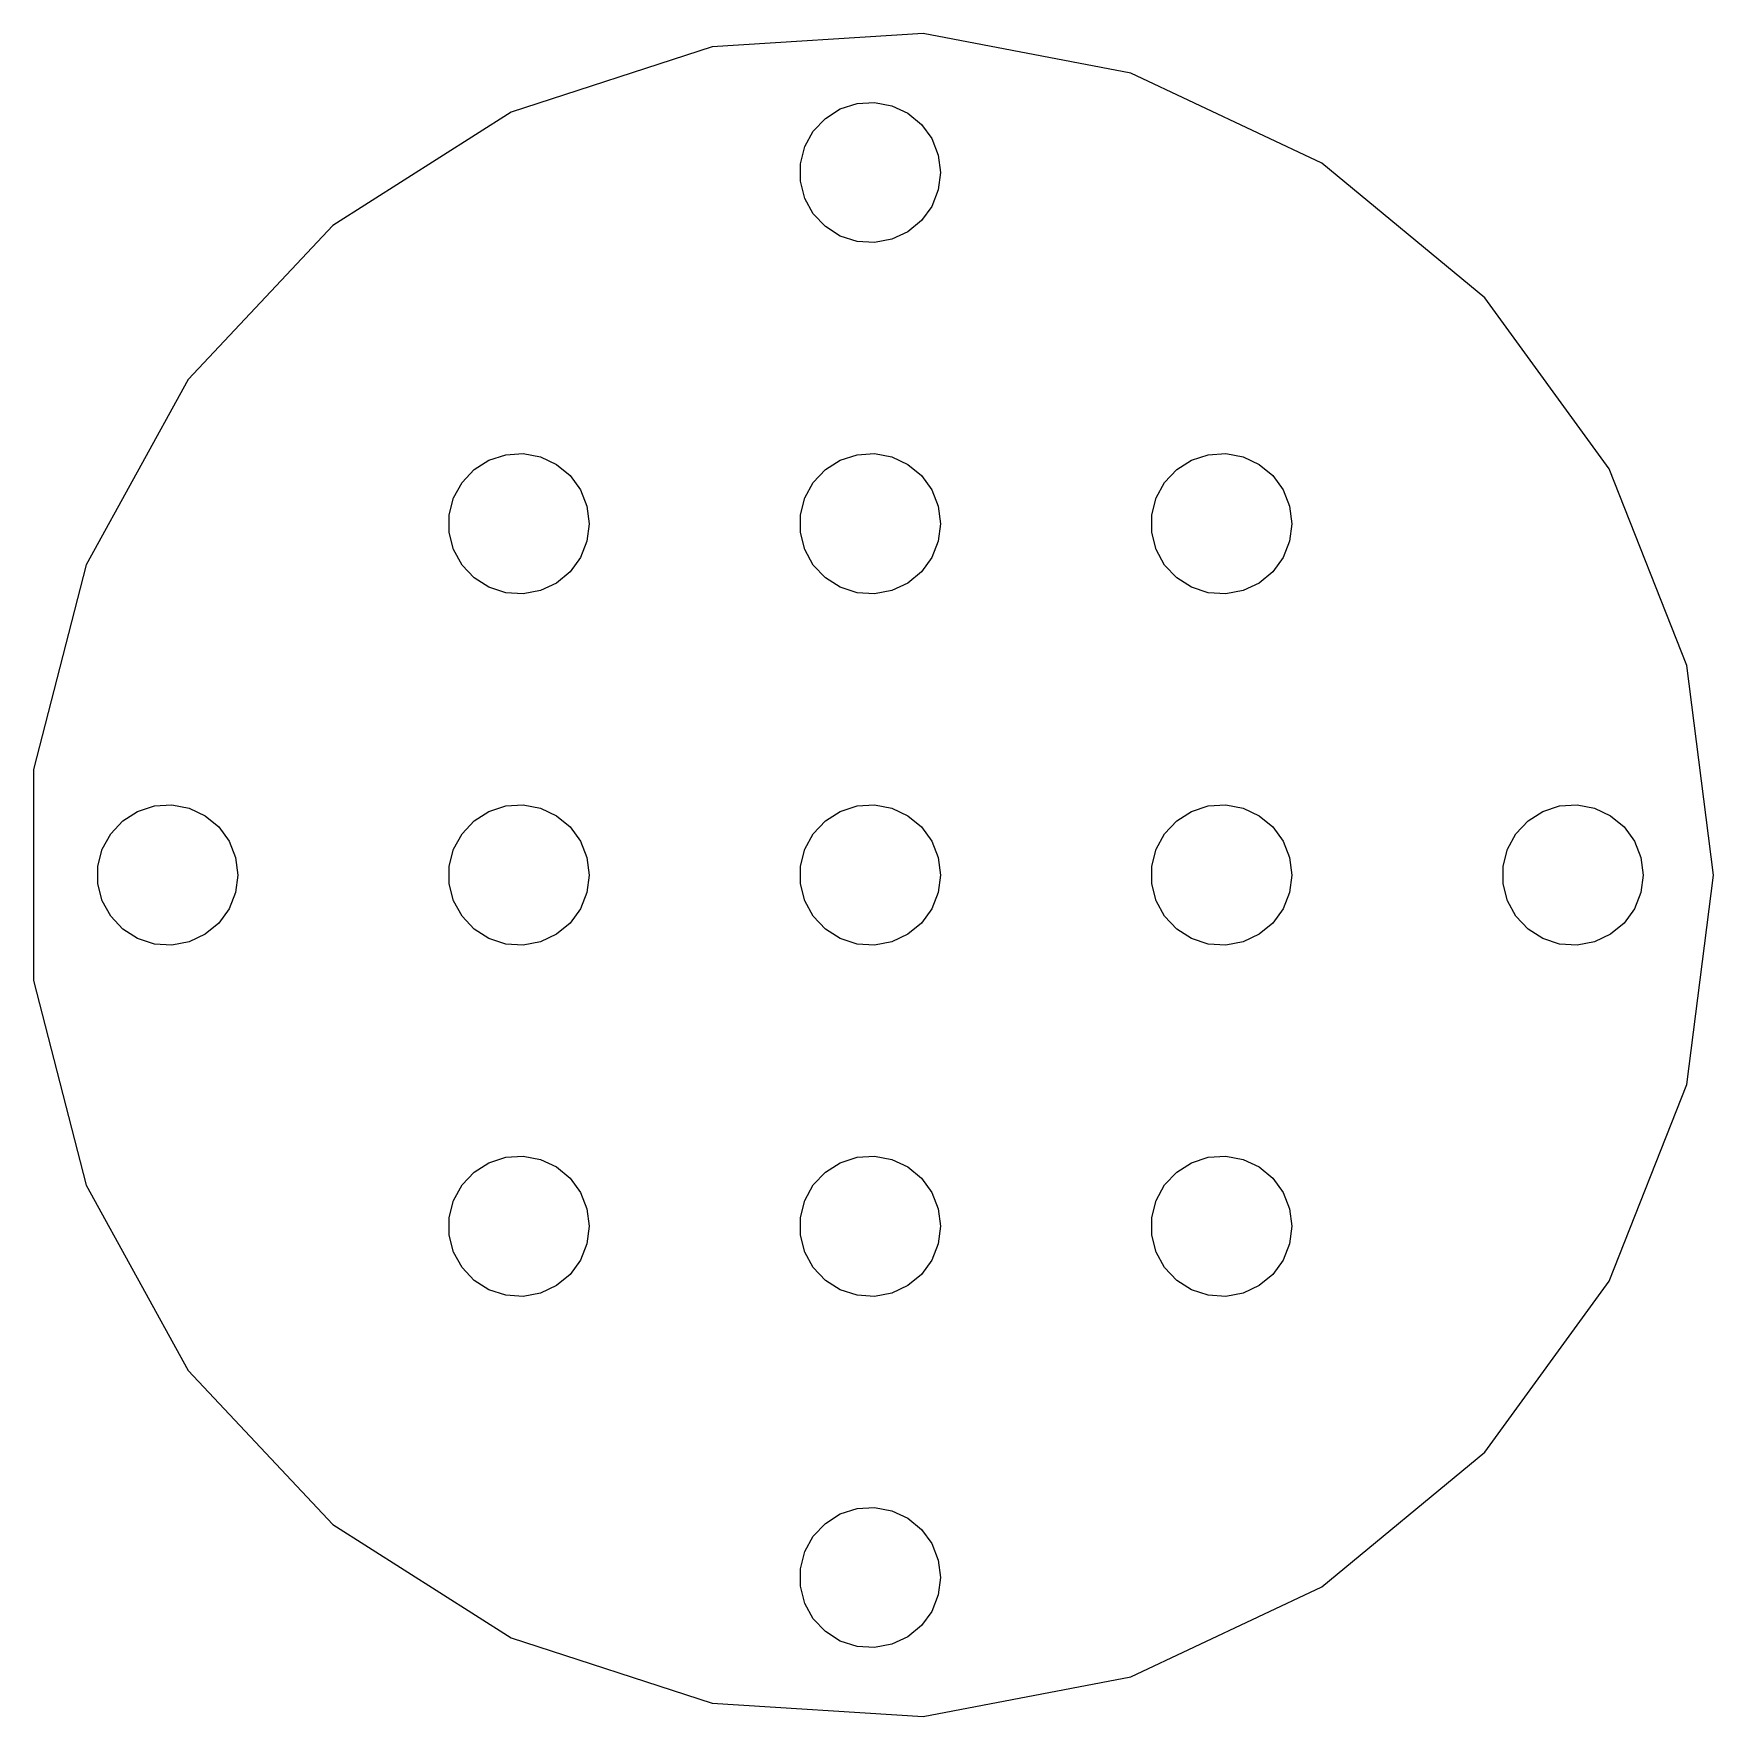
# Model space of a CAD drawing. Header units: metres. Extents: x -35.7 to 36, y -35.9 to 35.9.
import ezdxf

# ---------------------------------------------------------------- set-up
doc = ezdxf.new("R2010")
doc.units = ezdxf.units.M

msp = doc.modelspace()

# ---------------------------------------------------------------- linework, layer by layer
for p, q in [((2.26045, 35.929), (-6.74571, 35.3623)), ((11.1246, 34.238), (2.26045, 35.929)), ((-6.74571, 35.3623), (-15.328, 32.5738)), ((19.2898, 30.3958), (11.1246, 34.238)), ((-15.328, 32.5738), (-22.9473, 27.7385)), ((-1.91226, 32.3115), (-1.27733, 32.7145)), ((-1.27733, 32.7145), (-0.562134, 32.9469)), ((-0.562134, 32.9469), (0.18837, 32.9941)), ((0.18837, 32.9941), (0.927048, 32.8532)), ((0.927048, 32.8532), (1.60747, 32.533)), ((1.60747, 32.533), (2.1869, 32.0536)), ((-2.78932, 31.1044), (-2.42705, 31.7634)), ((-2.42705, 31.7634), (-1.91226, 32.3115)), ((2.1869, 32.0536), (2.62891, 31.4453)), ((-2.97633, 30.376), (-2.78932, 31.1044)), ((2.62891, 31.4453), (2.90575, 30.7461)), ((-2.97633, 29.624), (-2.97633, 30.376)), ((2.90575, 30.7461), (3, 30)), ((26.2429, 24.6437), (19.2898, 30.3958)), ((-2.78932, 28.8956), (-2.97633, 29.624)), ((3, 30), (2.90575, 29.2539)), ((-2.42705, 28.2366), (-2.78932, 28.8956)), ((2.90575, 29.2539), (2.62891, 28.5547)), ((-1.91226, 27.6884), (-2.42705, 28.2366)), ((2.62891, 28.5547), (2.1869, 27.9464)), ((-22.9473, 27.7385), (-29.1246, 21.1603)), ((-1.27733, 27.2855), (-1.91226, 27.6884)), ((1.60747, 27.467), (0.927048, 27.1468)), ((2.1869, 27.9464), (1.60747, 27.467)), ((-0.562134, 27.0531), (-1.27733, 27.2855)), ((0.18837, 27.0059), (-0.562134, 27.0531)), ((0.927048, 27.1468), (0.18837, 27.0059)), ((31.547, 17.3431), (26.2429, 24.6437)), ((-29.1246, 21.1603), (-33.472, 13.2525)), ((-15.5621, 17.9469), (-14.8116, 17.9941)), ((-14.8116, 17.9941), (-14.0729, 17.8532)), ((-0.562134, 17.9469), (0.18837, 17.9941)), ((0.18837, 17.9941), (0.927048, 17.8532)), ((14.4379, 17.9469), (15.1884, 17.9941)), ((15.1884, 17.9941), (15.927, 17.8532)), ((-17.427, 16.7634), (-16.9123, 17.3115)), ((-16.9123, 17.3115), (-16.2773, 17.7145)), ((-16.2773, 17.7145), (-15.5621, 17.9469)), ((-14.0729, 17.8532), (-13.3925, 17.533)), ((-13.3925, 17.533), (-12.8131, 17.0536)), ((-2.42705, 16.7634), (-1.91226, 17.3115)), ((-1.91226, 17.3115), (-1.27733, 17.7145)), ((-1.27733, 17.7145), (-0.562134, 17.9469)), ((0.927048, 17.8532), (1.60747, 17.533)), ((1.60747, 17.533), (2.1869, 17.0536)), ((12.5729, 16.7634), (13.0877, 17.3115)), ((13.0877, 17.3115), (13.7227, 17.7145)), ((13.7227, 17.7145), (14.4379, 17.9469)), ((15.927, 17.8532), (16.6075, 17.533)), ((16.6075, 17.533), (17.1869, 17.0536)), ((34.869, 8.95284), (31.547, 17.3431)), ((-17.7893, 16.1044), (-17.427, 16.7634)), ((-12.8131, 17.0536), (-12.3711, 16.4453)), ((-2.78932, 16.1044), (-2.42705, 16.7634)), ((2.1869, 17.0536), (2.62891, 16.4453)), ((12.2107, 16.1044), (12.5729, 16.7634)), ((17.1869, 17.0536), (17.6289, 16.4453)), ((-17.9763, 15.376), (-17.7893, 16.1044)), ((-12.3711, 16.4453), (-12.0942, 15.7461)), ((-2.97633, 15.376), (-2.78932, 16.1044)), ((2.62891, 16.4453), (2.90575, 15.7461)), ((12.0237, 15.376), (12.2107, 16.1044)), ((17.6289, 16.4453), (17.9057, 15.7461)), ((-17.9763, 14.624), (-17.9763, 15.376)), ((-12.0942, 15.7461), (-12, 15)), ((-2.97633, 14.624), (-2.97633, 15.376)), ((2.90575, 15.7461), (3, 15)), ((12.0237, 14.624), (12.0237, 15.376)), ((17.9057, 15.7461), (18, 15)), ((-17.7893, 13.8956), (-17.9763, 14.624)), ((-12, 15), (-12.0942, 14.2539)), ((-2.78932, 13.8956), (-2.97633, 14.624)), ((3, 15), (2.90575, 14.2539)), ((12.2107, 13.8956), (12.0237, 14.624)), ((18, 15), (17.9057, 14.2539)), ((-17.427, 13.2366), (-17.7893, 13.8956)), ((-12.0942, 14.2539), (-12.3711, 13.5547)), ((-2.42705, 13.2366), (-2.78932, 13.8956)), ((2.90575, 14.2539), (2.62891, 13.5547)), ((12.5729, 13.2366), (12.2107, 13.8956)), ((17.9057, 14.2539), (17.6289, 13.5547)), ((-33.472, 13.2525), (-35.7161, 4.51199)), ((-16.9123, 12.6884), (-17.427, 13.2366)), ((-12.8131, 12.9464), (-13.3925, 12.467)), ((-12.3711, 13.5547), (-12.8131, 12.9464)), ((-1.91226, 12.6884), (-2.42705, 13.2366)), ((2.1869, 12.9464), (1.60747, 12.467)), ((2.62891, 13.5547), (2.1869, 12.9464)), ((13.0877, 12.6884), (12.5729, 13.2366)), ((17.1869, 12.9464), (16.6075, 12.467)), ((17.6289, 13.5547), (17.1869, 12.9464)), ((-16.2773, 12.2855), (-16.9123, 12.6884)), ((-15.5621, 12.0531), (-16.2773, 12.2855)), ((-13.3925, 12.467), (-14.0729, 12.1468)), ((-1.27733, 12.2855), (-1.91226, 12.6884)), ((-0.562134, 12.0531), (-1.27733, 12.2855)), ((1.60747, 12.467), (0.927048, 12.1468)), ((13.7227, 12.2855), (13.0877, 12.6884)), ((14.4379, 12.0531), (13.7227, 12.2855)), ((16.6075, 12.467), (15.927, 12.1468)), ((-14.8116, 12.0059), (-15.5621, 12.0531)), ((-14.0729, 12.1468), (-14.8116, 12.0059)), ((0.18837, 12.0059), (-0.562134, 12.0531)), ((0.927048, 12.1468), (0.18837, 12.0059)), ((15.1884, 12.0059), (14.4379, 12.0531)), ((15.927, 12.1468), (15.1884, 12.0059)), ((36, 0), (34.869, 8.95284)), ((-35.7161, 4.51199), (-35.7161, -4.51199)), ((-31.2773, 2.71448), (-30.5621, 2.94685)), ((-30.5621, 2.94685), (-29.8116, 2.99408)), ((-29.8116, 2.99408), (-29.0729, 2.85316)), ((-16.2773, 2.71448), (-15.5621, 2.94685)), ((-15.5621, 2.94685), (-14.8116, 2.99408)), ((-14.8116, 2.99408), (-14.0729, 2.85316)), ((-1.27733, 2.71448), (-0.562134, 2.94685)), ((-0.562134, 2.94685), (0.18837, 2.99408)), ((0.18837, 2.99408), (0.927048, 2.85316)), ((13.7227, 2.71448), (14.4379, 2.94685)), ((14.4379, 2.94685), (15.1884, 2.99408)), ((15.1884, 2.99408), (15.927, 2.85316)), ((28.7227, 2.71448), (29.4379, 2.94685)), ((29.4379, 2.94685), (30.1884, 2.99408)), ((30.1884, 2.99408), (30.927, 2.85316)), ((-32.427, 1.76335), (-31.9123, 2.31154)), ((-31.9123, 2.31154), (-31.2773, 2.71448)), ((-29.0729, 2.85316), (-28.3925, 2.53297)), ((-28.3925, 2.53297), (-27.8131, 2.05363)), ((-17.427, 1.76335), (-16.9123, 2.31154)), ((-16.9123, 2.31154), (-16.2773, 2.71448)), ((-14.0729, 2.85316), (-13.3925, 2.53297)), ((-13.3925, 2.53297), (-12.8131, 2.05363)), ((-2.42705, 1.76335), (-1.91226, 2.31154)), ((-1.91226, 2.31154), (-1.27733, 2.71448)), ((0.927048, 2.85316), (1.60747, 2.53297)), ((1.60747, 2.53297), (2.1869, 2.05363)), ((12.5729, 1.76335), (13.0877, 2.31154)), ((13.0877, 2.31154), (13.7227, 2.71448)), ((15.927, 2.85316), (16.6075, 2.53297)), ((16.6075, 2.53297), (17.1869, 2.05363)), ((27.5729, 1.76335), (28.0877, 2.31154)), ((28.0877, 2.31154), (28.7227, 2.71448)), ((30.927, 2.85316), (31.6075, 2.53297)), ((31.6075, 2.53297), (32.1869, 2.05363)), ((-32.7893, 1.10437), (-32.427, 1.76335)), ((-27.8131, 2.05363), (-27.3711, 1.44525)), ((-27.3711, 1.44525), (-27.0942, 0.746063)), ((-17.7893, 1.10437), (-17.427, 1.76335)), ((-12.8131, 2.05363), (-12.3711, 1.44525)), ((-12.3711, 1.44525), (-12.0942, 0.746063)), ((-2.78932, 1.10437), (-2.42705, 1.76335)), ((2.1869, 2.05363), (2.62891, 1.44525)), ((2.62891, 1.44525), (2.90575, 0.746063)), ((12.2107, 1.10437), (12.5729, 1.76335)), ((17.1869, 2.05363), (17.6289, 1.44525)), ((17.6289, 1.44525), (17.9057, 0.746063)), ((27.2107, 1.10437), (27.5729, 1.76335)), ((32.1869, 2.05363), (32.6289, 1.44525)), ((32.6289, 1.44525), (32.9057, 0.746063)), ((-32.9763, 0.375992), (-32.7893, 1.10437)), ((-27.0942, 0.746063), (-27, 0)), ((-17.9763, 0.375992), (-17.7893, 1.10437)), ((-12.0942, 0.746063), (-12, 0)), ((-2.97633, 0.375992), (-2.78932, 1.10437)), ((2.90575, 0.746063), (3, 0)), ((12.0237, 0.375992), (12.2107, 1.10437)), ((17.9057, 0.746063), (18, 0)), ((27.0237, 0.375992), (27.2107, 1.10437)), ((32.9057, 0.746063), (33, 0)), ((-32.9763, -0.375992), (-32.9763, 0.375992)), ((-27, 0), (-27.0942, -0.746063)), ((-17.9763, -0.375992), (-17.9763, 0.375992)), ((-12, 0), (-12.0942, -0.746063)), ((-2.97633, -0.375992), (-2.97633, 0.375992)), ((3, 0), (2.90575, -0.746063)), ((12.0237, -0.375992), (12.0237, 0.375992)), ((18, 0), (17.9057, -0.746063)), ((27.0237, -0.375992), (27.0237, 0.375992)), ((33, 0), (32.9057, -0.746063)), ((34.869, -8.95284), (36, 0)), ((-32.7893, -1.10437), (-32.9763, -0.375992)), ((-17.7893, -1.10437), (-17.9763, -0.375992)), ((-2.78932, -1.10437), (-2.97633, -0.375992)), ((12.2107, -1.10437), (12.0237, -0.375992)), ((27.2107, -1.10437), (27.0237, -0.375992)), ((-32.427, -1.76335), (-32.7893, -1.10437)), ((-27.0942, -0.746063), (-27.3711, -1.44525)), ((-17.427, -1.76335), (-17.7893, -1.10437)), ((-12.0942, -0.746063), (-12.3711, -1.44525)), ((-2.42705, -1.76335), (-2.78932, -1.10437)), ((2.90575, -0.746063), (2.62891, -1.44525)), ((12.5729, -1.76335), (12.2107, -1.10437)), ((17.9057, -0.746063), (17.6289, -1.44525)), ((27.5729, -1.76335), (27.2107, -1.10437)), ((32.9057, -0.746063), (32.6289, -1.44525)), ((-31.9123, -2.31154), (-32.427, -1.76335)), ((-27.8131, -2.05363), (-28.3925, -2.53297)), ((-27.3711, -1.44525), (-27.8131, -2.05363)), ((-16.9123, -2.31154), (-17.427, -1.76335)), ((-12.8131, -2.05363), (-13.3925, -2.53297)), ((-12.3711, -1.44525), (-12.8131, -2.05363)), ((-1.91226, -2.31154), (-2.42705, -1.76335)), ((2.1869, -2.05363), (1.60747, -2.53297)), ((2.62891, -1.44525), (2.1869, -2.05363)), ((13.0877, -2.31154), (12.5729, -1.76335)), ((17.1869, -2.05363), (16.6075, -2.53297)), ((17.6289, -1.44525), (17.1869, -2.05363)), ((28.0877, -2.31154), (27.5729, -1.76335)), ((32.1869, -2.05363), (31.6075, -2.53297)), ((32.6289, -1.44525), (32.1869, -2.05363)), ((-31.2773, -2.71448), (-31.9123, -2.31154)), ((-30.5621, -2.94685), (-31.2773, -2.71448)), ((-29.0729, -2.85316), (-29.8116, -2.99408)), ((-28.3925, -2.53297), (-29.0729, -2.85316)), ((-16.2773, -2.71448), (-16.9123, -2.31154)), ((-15.5621, -2.94685), (-16.2773, -2.71448)), ((-14.0729, -2.85316), (-14.8116, -2.99408)), ((-13.3925, -2.53297), (-14.0729, -2.85316)), ((-1.27733, -2.71448), (-1.91226, -2.31154)), ((-0.562134, -2.94685), (-1.27733, -2.71448)), ((0.927048, -2.85316), (0.18837, -2.99408)), ((1.60747, -2.53297), (0.927048, -2.85316)), ((13.7227, -2.71448), (13.0877, -2.31154)), ((14.4379, -2.94685), (13.7227, -2.71448)), ((15.927, -2.85316), (15.1884, -2.99408)), ((16.6075, -2.53297), (15.927, -2.85316)), ((28.7227, -2.71448), (28.0877, -2.31154)), ((29.4379, -2.94685), (28.7227, -2.71448)), ((30.927, -2.85316), (30.1884, -2.99408)), ((31.6075, -2.53297), (30.927, -2.85316)), ((-29.8116, -2.99408), (-30.5621, -2.94685)), ((-14.8116, -2.99408), (-15.5621, -2.94685)), ((0.18837, -2.99408), (-0.562134, -2.94685)), ((15.1884, -2.99408), (14.4379, -2.94685)), ((30.1884, -2.99408), (29.4379, -2.94685)), ((-35.7161, -4.51199), (-33.472, -13.2525)), ((31.547, -17.3431), (34.869, -8.95284)), ((-16.2773, -12.2855), (-15.5621, -12.0531)), ((-15.5621, -12.0531), (-14.8116, -12.0059)), ((-14.8116, -12.0059), (-14.0729, -12.1468)), ((-14.0729, -12.1468), (-13.3925, -12.467)), ((-1.27733, -12.2855), (-0.562134, -12.0531)), ((-0.562134, -12.0531), (0.18837, -12.0059)), ((0.18837, -12.0059), (0.927048, -12.1468)), ((0.927048, -12.1468), (1.60747, -12.467)), ((13.7227, -12.2855), (14.4379, -12.0531)), ((14.4379, -12.0531), (15.1884, -12.0059)), ((15.1884, -12.0059), (15.927, -12.1468)), ((15.927, -12.1468), (16.6075, -12.467)), ((-17.427, -13.2366), (-16.9123, -12.6884)), ((-16.9123, -12.6884), (-16.2773, -12.2855)), ((-13.3925, -12.467), (-12.8131, -12.9464)), ((-2.42705, -13.2366), (-1.91226, -12.6884)), ((-1.91226, -12.6884), (-1.27733, -12.2855)), ((1.60747, -12.467), (2.1869, -12.9464)), ((12.5729, -13.2366), (13.0877, -12.6884)), ((13.0877, -12.6884), (13.7227, -12.2855)), ((16.6075, -12.467), (17.1869, -12.9464)), ((-33.472, -13.2525), (-29.1246, -21.1603)), ((-17.7893, -13.8956), (-17.427, -13.2366)), ((-12.8131, -12.9464), (-12.3711, -13.5547)), ((-12.3711, -13.5547), (-12.0942, -14.2539)), ((-2.78932, -13.8956), (-2.42705, -13.2366)), ((2.1869, -12.9464), (2.62891, -13.5547)), ((2.62891, -13.5547), (2.90575, -14.2539)), ((12.2107, -13.8956), (12.5729, -13.2366)), ((17.1869, -12.9464), (17.6289, -13.5547)), ((17.6289, -13.5547), (17.9057, -14.2539)), ((-17.9763, -14.624), (-17.7893, -13.8956)), ((-12.0942, -14.2539), (-12, -15)), ((-2.97633, -14.624), (-2.78932, -13.8956)), ((2.90575, -14.2539), (3, -15)), ((12.0237, -14.624), (12.2107, -13.8956)), ((17.9057, -14.2539), (18, -15)), ((-17.9763, -15.376), (-17.9763, -14.624)), ((-12, -15), (-12.0942, -15.7461)), ((-2.97633, -15.376), (-2.97633, -14.624)), ((3, -15), (2.90575, -15.7461)), ((12.0237, -15.376), (12.0237, -14.624)), ((18, -15), (17.9057, -15.7461)), ((-17.7893, -16.1044), (-17.9763, -15.376)), ((-12.0942, -15.7461), (-12.3711, -16.4453)), ((-2.78932, -16.1044), (-2.97633, -15.376)), ((2.90575, -15.7461), (2.62891, -16.4453)), ((12.2107, -16.1044), (12.0237, -15.376)), ((17.9057, -15.7461), (17.6289, -16.4453)), ((-17.427, -16.7634), (-17.7893, -16.1044)), ((-12.3711, -16.4453), (-12.8131, -17.0536)), ((-2.42705, -16.7634), (-2.78932, -16.1044)), ((2.62891, -16.4453), (2.1869, -17.0536)), ((12.5729, -16.7634), (12.2107, -16.1044)), ((17.6289, -16.4453), (17.1869, -17.0536)), ((-16.9123, -17.3115), (-17.427, -16.7634)), ((-12.8131, -17.0536), (-13.3925, -17.533)), ((-1.91226, -17.3115), (-2.42705, -16.7634)), ((2.1869, -17.0536), (1.60747, -17.533)), ((13.0877, -17.3115), (12.5729, -16.7634)), ((17.1869, -17.0536), (16.6075, -17.533)), ((-16.2773, -17.7145), (-16.9123, -17.3115)), ((-15.5621, -17.9469), (-16.2773, -17.7145)), ((-14.8116, -17.9941), (-15.5621, -17.9469)), ((-14.0729, -17.8532), (-14.8116, -17.9941)), ((-13.3925, -17.533), (-14.0729, -17.8532)), ((-1.27733, -17.7145), (-1.91226, -17.3115)), ((-0.562134, -17.9469), (-1.27733, -17.7145)), ((0.18837, -17.9941), (-0.562134, -17.9469)), ((0.927048, -17.8532), (0.18837, -17.9941)), ((1.60747, -17.533), (0.927048, -17.8532)), ((13.7227, -17.7145), (13.0877, -17.3115)), ((14.4379, -17.9469), (13.7227, -17.7145)), ((15.1884, -17.9941), (14.4379, -17.9469)), ((15.927, -17.8532), (15.1884, -17.9941)), ((16.6075, -17.533), (15.927, -17.8532)), ((26.2429, -24.6437), (31.547, -17.3431)), ((-29.1246, -21.1603), (-22.9473, -27.7385)), ((19.2898, -30.3958), (26.2429, -24.6437)), ((-1.91226, -27.6884), (-1.27733, -27.2855)), ((-1.27733, -27.2855), (-0.562134, -27.0531)), ((-0.562134, -27.0531), (0.18837, -27.0059)), ((0.18837, -27.0059), (0.927048, -27.1468)), ((0.927048, -27.1468), (1.60747, -27.467)), ((-22.9473, -27.7385), (-15.328, -32.5738)), ((-2.42705, -28.2366), (-1.91226, -27.6884)), ((1.60747, -27.467), (2.1869, -27.9464)), ((2.1869, -27.9464), (2.62891, -28.5547)), ((-2.78932, -28.8956), (-2.42705, -28.2366)), ((2.62891, -28.5547), (2.90575, -29.2539)), ((-2.97633, -29.624), (-2.78932, -28.8956)), ((2.90575, -29.2539), (3, -30)), ((-2.97633, -30.376), (-2.97633, -29.624)), ((3, -30), (2.90575, -30.7461)), ((-2.78932, -31.1044), (-2.97633, -30.376)), ((2.90575, -30.7461), (2.62891, -31.4453)), ((11.1246, -34.238), (19.2898, -30.3958)), ((-2.42705, -31.7634), (-2.78932, -31.1044)), ((2.62891, -31.4453), (2.1869, -32.0536)), ((-1.91226, -32.3115), (-2.42705, -31.7634)), ((-1.27733, -32.7145), (-1.91226, -32.3115)), ((2.1869, -32.0536), (1.60747, -32.533)), ((-15.328, -32.5738), (-6.74571, -35.3623)), ((-0.562134, -32.9469), (-1.27733, -32.7145)), ((0.18837, -32.9941), (-0.562134, -32.9469)), ((0.927048, -32.8532), (0.18837, -32.9941)), ((1.60747, -32.533), (0.927048, -32.8532)), ((2.26045, -35.929), (11.1246, -34.238)), ((-6.74571, -35.3623), (2.26045, -35.929))]:
    msp.add_line(p, q)

doc.saveas('drawing.dxf')
